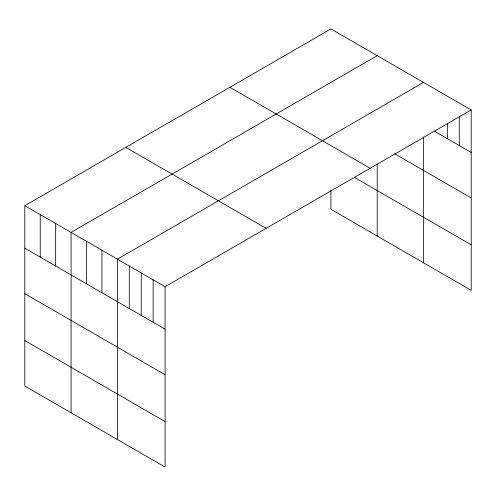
<?xml version="1.0" encoding="UTF-8"?>
<svg xmlns="http://www.w3.org/2000/svg" width="496" height="496" viewBox="0 0 496 496"><rect width="100%" height="100%" fill="white"/><g stroke="black" fill="none" stroke-linecap="round" stroke-linejoin="round"><path stroke-width="0.74" d="M471.2 109.938L165.075 286.676L165.075 467.052L24.8 386.062L24.8 205.691L330.925 28.948L471.2 109.938L471.2 290.309L330.925 209.324L330.925 190.365M377.214 55.676L71.089 232.413L71.089 412.79M423.51 82.398L117.378 259.141L117.378 439.518M434.105 131.025L471.2 152.439M394.661 153.748L471.2 197.935M229.902 87.271L370.177 168.262M354.404 177.382L471.2 244.813M125.823 147.368L266.098 228.352M24.8 205.691L165.075 286.676M24.8 248.192L165.075 329.183M24.8 293.694L165.075 374.678M24.8 340.566L165.075 421.557M459.277 116.188L459.277 145.557M447.355 123.219L447.355 138.675M435.432 130.243L435.432 131.787M423.51 137.039L423.51 262.775M377.214 163.767L377.214 236.046M153.152 279.794L153.152 322.295M141.23 272.905L141.23 315.413M129.301 266.023L129.301 308.531M101.953 250.232L101.953 292.739M86.521 241.323L86.521 283.83M55.657 223.504L55.657 266.011M40.232 214.601L40.232 257.102"/></g></svg>
